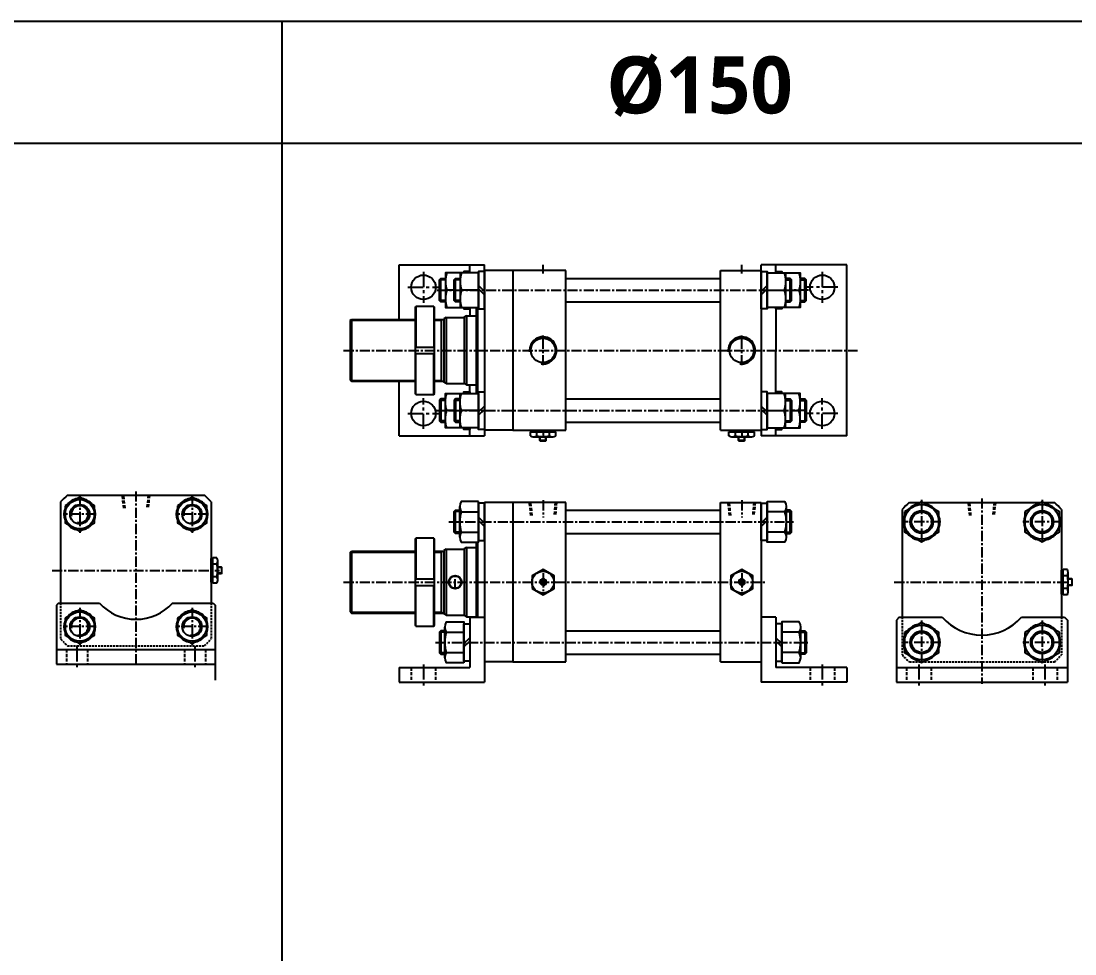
# Model space of a CAD drawing. Extents: x -819 to 7462, y 0 to 3630.
# Drawn here: x 806 to 2101, y 1146 to 2292 of the extents above; entities that cross this region are included whole.
import ezdxf

# ---------------------------------------------------------------- set-up
doc = ezdxf.new("R2010")
doc.units = 0
doc.header["$LTSCALE"] = 10
doc.header["$MEASUREMENT"] = 0
for name, pattern in [('CENTER', [2, 1.25, -0.25, 0.25, -0.25]), ('CENTERX2', [4, 2.5, -0.5, 0.5, -0.5]), ('HIDDEN', [0.375, 0.25, -0.125]), ('HIDDENX2', [0.75, 0.5, -0.25])]:
    doc.linetypes.add(name, pattern=pattern)
doc.layers.get('0').update_dxf_attribs({"linetype": 'CONTINUOUS'})
for name, color, linetype in [('CEN', 1, 'CENTERX2'), ('CENTER', 1, 'CENTER'), ('HID', 2, 'HIDDENX2'), ('ML', 7, 'CONTINUOUS'), ('THIN', 3, 'CONTINUOUS')]:
    doc.layers.add(name, color=color, linetype=linetype)
doc.styles.add('문자', font='romans.shx')

msp = doc.modelspace()

# ---------------------------------------------------------------- linework, layer by layer
for p, q in [((0, 2291.6), (7461.9, 2291.6)), ((1126.6, 0), (1126.6, 2291.6)), ((0, 2141.6), (7461.9, 2141.6))]:
    msp.add_line(p, q)
at = {"color": 7, "linetype": 'Continuous'}
for p, q in [((1431.7, 1782), (1431.7, 1787.1)), ((1431.7, 1787.1), (1438.1, 1787.1)), ((1432.7, 1787.1), (1432.7, 1789.1)), ((1432.7, 1789.1), (1461.9, 1789.1)), ((1438.1, 1787.1), (1462.9, 1787.1)), ((1439.5, 1782), (1439.5, 1787.1)), ((1455.1, 1782), (1455.1, 1787.1)), ((1461.9, 1787.1), (1461.9, 1789.1)), ((1462.9, 1782), (1462.9, 1787.1)), ((1675.7, 1782), (1675.7, 1787.1)), ((1675.7, 1787.1), (1682.1, 1787.1)), ((1676.7, 1787.1), (1676.7, 1789.1)), ((1676.7, 1789.1), (1705.9, 1789.1)), ((1682.1, 1787.1), (1706.9, 1787.1)), ((1683.5, 1782), (1683.5, 1787.1)), ((1699.1, 1782), (1699.1, 1787.1)), ((1705.9, 1787.1), (1705.9, 1789.1)), ((1706.9, 1782), (1706.9, 1787.1)), ((1434.9, 1781.1), (1459.7, 1781.1)), ((1443.3, 1781.3), (1443.3, 1781.3)), ((1443.3, 1776.6), (1443.3, 1781.1)), ((1443.3, 1776.6), (1443.8, 1776.1)), ((1451.3, 1776.6), (1443.3, 1776.6)), ((1443.8, 1776.1), (1450.8, 1776.1)), ((1451.3, 1776.6), (1450.8, 1776.1)), ((1451.3, 1776.6), (1451.3, 1781.1)), ((1678.9, 1781.1), (1703.7, 1781.1)), ((1687.3, 1781.3), (1687.3, 1781.3)), ((1687.3, 1776.6), (1687.3, 1781.1)), ((1687.3, 1776.6), (1687.8, 1776.1)), ((1695.3, 1776.6), (1687.3, 1776.6)), ((1687.8, 1776.1), (1694.8, 1776.1)), ((1695.3, 1776.6), (1694.8, 1776.1)), ((1695.3, 1776.6), (1695.3, 1781.1)), ((1039.6, 1602.2), (1039.6, 1631.4)), ((1041.6, 1631.4), (1039.6, 1631.4)), ((1046.6, 1632.4), (1041.6, 1632.4)), ((1041.6, 1607.6), (1041.6, 1632.4)), ((1046.6, 1624.6), (1041.6, 1624.6)), ((1047.6, 1604.4), (1047.6, 1629.2)), ((1052.1, 1620.8), (1047.6, 1620.8)), ((1052.1, 1620.8), (1052.6, 1620.3)), ((1052.1, 1620.8), (1052.1, 1612.8)), ((1052.6, 1613.3), (1052.6, 1620.3)), ((1046.6, 1609), (1041.6, 1609)), ((1041.6, 1601.2), (1041.6, 1607.6)), ((1047.3, 1612.8), (1047.3, 1612.8)), ((1052.1, 1612.8), (1047.6, 1612.8)), ((1052.1, 1612.8), (1052.6, 1613.3)), ((2084.4, 1587.8), (2084.4, 1617)), ((2086.4, 1617), (2084.4, 1617)), ((2091.5, 1618), (2086.4, 1618)), ((2086.4, 1593.2), (2086.4, 1618)), ((2091.5, 1610.2), (2086.4, 1610.2)), ((2092.4, 1590), (2092.4, 1614.8)), ((2096.9, 1606.4), (2092.4, 1606.4)), ((2096.9, 1606.4), (2097.4, 1605.9)), ((2096.9, 1606.4), (2096.9, 1598.4)), ((2097.4, 1598.9), (2097.4, 1605.9)), ((1041.6, 1602.2), (1039.6, 1602.2)), ((1046.6, 1601.2), (1041.6, 1601.2)), ((2091.5, 1594.6), (2086.4, 1594.6)), ((2086.4, 1586.8), (2086.4, 1593.2)), ((2092.2, 1598.4), (2092.2, 1598.4)), ((2096.9, 1598.4), (2092.4, 1598.4)), ((2096.9, 1598.4), (2097.4, 1598.9)), ((2086.4, 1587.8), (2084.4, 1587.8)), ((2091.5, 1586.8), (2086.4, 1586.8))]:
    msp.add_line(p, q, dxfattribs=at)
for points in [[(1433.8, 1594.6), (1447.3, 1586.8), (1460.8, 1594.6), (1460.8, 1610.2), (1447.3, 1618), (1433.8, 1610.2)], [(1677.8, 1594.6), (1691.3, 1586.8), (1704.8, 1594.6), (1704.8, 1610.2), (1691.3, 1618), (1677.8, 1610.2)], [(1445.9, 1604.9), (1444.4, 1602.4), (1445.9, 1599.9), (1448.8, 1599.9), (1450.2, 1602.4), (1448.8, 1604.9)], [(1689.9, 1604.9), (1688.4, 1602.4), (1689.9, 1599.9), (1692.8, 1599.9), (1694.2, 1602.4), (1692.8, 1604.9)]]:
    msp.add_lwpolyline(points, close=True, dxfattribs=at)
for centre, radius in [((1447.3, 1602.4), 13.5), ((1447.3, 1602.4), 3.5), ((1691.3, 1602.4), 13.5), ((1691.3, 1602.4), 3.5)]:
    msp.add_circle(centre, radius, dxfattribs=at)
for centre, radius, start, end in [((1434.9, 1786.7), 5.62, 235.6158, 270), ((1435.6, 1789.3), 8.22, 241.7006, 298.2994), ((1447.3, 1812.4), 31.3, 255.6172, 270.0141), ((1447.3, 1812.4), 31.3, 269.9859, 284.3828), ((1459, 1789.3), 8.22, 241.7006, 298.2994), ((1678.9, 1786.7), 5.62, 235.6158, 270), ((1679.6, 1789.3), 8.22, 241.7006, 298.2994), ((1691.3, 1812.4), 31.3, 255.6172, 270.0141), ((1691.3, 1812.4), 31.3, 269.9859, 284.3828), ((1703, 1789.3), 8.22, 241.7006, 298.2994), ((1039.4, 1628.5), 8.22, 331.7006, 28.2994), ((1016.2, 1616.8), 31.3, 359.9859, 14.3828), ((1016.2, 1616.8), 31.3, 345.6172, 0.0141), ((1039.4, 1605.1), 8.22, 331.7006, 28.2994), ((2084.2, 1614.1), 8.22, 331.7006, 28.2994), ((2061.1, 1602.4), 31.3, 359.9859, 14.3828), ((1042, 1604.4), 5.62, 325.6158, 0), ((2061.1, 1602.4), 31.3, 345.6172, 0.0141), ((2084.2, 1590.7), 8.22, 331.7006, 28.2994), ((2086.8, 1590), 5.62, 325.6158, 0)]:
    msp.add_arc(centre, radius, start, end, dxfattribs=at)
at = {"layer": 'CEN', "color": 1, "linetype": 'CENTER', "ltscale": 1.5}
for p, q in [((1300.3, 1983.6), (1300.3, 1945.6)), ((1790.3, 1983.6), (1790.3, 1945.6)), ((1281.3, 1964.6), (1319.3, 1964.6)), ((1809.3, 1964.6), (1771.3, 1964.6)), ((1300.3, 1790.6), (1300.3, 1828.6)), ((1790.3, 1790.6), (1790.3, 1828.6)), ((1281.3, 1809.6), (1319.3, 1809.6)), ((1809.3, 1809.6), (1771.3, 1809.6)), ((874.6, 1523.8), (874.6, 1497.8)), ((1019.6, 1523.8), (1019.6, 1497.8)), ((1300.3, 1501.4), (1300.3, 1475.4)), ((1790.3, 1501.4), (1790.3, 1475.4)), ((1908.9, 1501.4), (1908.9, 1475.4)), ((2063.9, 1501.4), (2063.9, 1475.4))]:
    msp.add_line(p, q, dxfattribs=at)
at = {"layer": 'CENTER'}
for p, q in [((878.1, 1708.8), (878.1, 1662.9)), ((1016.1, 1708.8), (1016.1, 1662.9)), ((1912.4, 1703.5), (1912.4, 1649.3)), ((2060.4, 1703.5), (2060.4, 1649.3)), ((898, 1685.8), (858.2, 1685.8)), ((1036, 1685.8), (996.2, 1685.8)), ((1935.9, 1676.4), (1888.9, 1676.4)), ((2083.9, 1676.4), (2036.9, 1676.4)), ((878.1, 1570.8), (878.1, 1524.9)), ((1016.1, 1570.8), (1016.1, 1524.9)), ((1912.4, 1555.5), (1912.4, 1501.3)), ((2060.4, 1555.5), (2060.4, 1501.3)), ((898, 1547.8), (858.2, 1547.8)), ((1036, 1547.8), (996.2, 1547.8)), ((1935.9, 1528.4), (1888.9, 1528.4)), ((2083.9, 1528.4), (2036.9, 1528.4))]:
    msp.add_line(p, q, dxfattribs=at)
at = {"layer": 'HID', "color": 6, "linetype": 'HIDDEN', "ltscale": 1.5}
for p, q in [((861.6, 1519.8), (861.6, 1501.8)), ((887.6, 1519.8), (887.6, 1501.8)), ((1006.6, 1519.8), (1006.6, 1501.8)), ((1032.6, 1519.8), (1032.6, 1501.8)), ((1285.3, 1497.4), (1285.3, 1479.4)), ((1315.3, 1497.4), (1315.3, 1479.4)), ((1775.3, 1497.4), (1775.3, 1479.4)), ((1805.3, 1497.4), (1805.3, 1479.4)), ((1893.9, 1497.4), (1893.9, 1479.4)), ((1923.9, 1497.4), (1923.9, 1479.4)), ((2048.9, 1497.4), (2048.9, 1479.4)), ((2078.9, 1497.4), (2078.9, 1479.4))]:
    msp.add_line(p, q, dxfattribs=at)
at = {"layer": 'ML'}
for p, q in [((1270.3, 1925.1), (1270.3, 1992.1)), ((1270.3, 1992.1), (1375.3, 1992.1)), ((1357.3, 1982.3), (1357.3, 1992.1)), ((1375.3, 1985.1), (1375.3, 1992.1)), ((1375.3, 1985.1), (1375.3, 1789.1)), ((1410.3, 1985.1), (1375.3, 1985.1)), ((1410.3, 1985.1), (1410.3, 1789.1)), ((1475.3, 1985.1), (1410.3, 1985.1)), ((1475.3, 1789.1), (1475.3, 1985.1)), ((1665.3, 1985.1), (1715.3, 1985.1)), ((1665.3, 1789.1), (1665.3, 1985.1)), ((1820.3, 1992.1), (1715.3, 1992.1)), ((1715.3, 1985.1), (1715.3, 1992.1)), ((1715.3, 1985.1), (1715.3, 1789.1)), ((1733.3, 1982.3), (1733.3, 1992.1)), ((1820.3, 1887.1), (1820.3, 1992.1)), ((1321.7, 1946.8), (1321.7, 1975.4)), ((1339.7, 1946.8), (1339.7, 1975.4)), ((1751, 1946.8), (1751, 1975.4)), ((1769, 1946.8), (1769, 1975.4)), ((1338, 1961.1), (1329.2, 1961.1)), ((1368.1, 1961.1), (1347.2, 1961.1)), ((1368.1, 1966.7), (1375.3, 1959.5)), ((1368.1, 1962.6), (1375.3, 1955.4)), ((1722.5, 1966.7), (1715.3, 1959.5)), ((1722.5, 1962.6), (1715.3, 1955.4)), ((1722.5, 1961.1), (1743.4, 1961.1)), ((1752.7, 1961.1), (1761.4, 1961.1)), ((1290.1, 1940.1), (1291.1, 1941.1)), ((1290.1, 1940.1), (1290.1, 1834.1)), ((1291.1, 1941.1), (1291.1, 1891.1)), ((1313.1, 1941.1), (1291.1, 1941.1)), ((1313.1, 1941.1), (1313.1, 1891.1)), ((1313.1, 1941.1), (1314.1, 1940.1)), ((1314.1, 1834.1), (1314.1, 1940.1)), ((1353.3, 1929.6), (1350.3, 1927.8)), ((1353.3, 1929.6), (1353.3, 1844.6)), ((1357.3, 1939.8), (1357.3, 1929.6)), ((1365.3, 1939.8), (1365.3, 1834.3)), ((1366.8, 1939.8), (1366.8, 1834.3)), ((1733.3, 1939.8), (1733.3, 1887.1)), ((1210.3, 1923.6), (1211.8, 1925.1)), ((1210.3, 1923.6), (1210.3, 1850.6)), ((1211.8, 1925.1), (1211.8, 1849.1)), ((1322.3, 1925.1), (1322.3, 1849.1)), ((1328.3, 1927.6), (1325.3, 1925.8)), ((1325.3, 1925.8), (1325.3, 1848.3)), ((1328.3, 1927.6), (1328.3, 1846.6)), ((1350.3, 1927.8), (1350.3, 1846.3)), ((1290.1, 1891.1), (1314.1, 1891.1)), ((1290.1, 1883.1), (1314.1, 1883.1)), ((1291.1, 1833.1), (1291.1, 1883.1)), ((1313.1, 1833.1), (1313.1, 1883.1)), ((1733.3, 1834.3), (1733.3, 1887.1)), ((1820.3, 1782.1), (1820.3, 1887.1)), ((1210.3, 1850.6), (1211.8, 1849.1)), ((1270.3, 1782.1), (1270.3, 1849.1)), ((1328.3, 1846.6), (1325.3, 1848.3)), ((1353.3, 1844.6), (1350.3, 1846.3)), ((1357.3, 1834.3), (1357.3, 1844.6)), ((1291.1, 1833.1), (1290.1, 1834.1)), ((1291.1, 1833.1), (1313.1, 1833.1)), ((1313.1, 1833.1), (1314.1, 1834.1)), ((1321.7, 1827.4), (1321.7, 1798.8)), ((1339.7, 1827.4), (1339.7, 1798.8)), ((1751, 1827.4), (1751, 1798.8)), ((1769, 1827.4), (1769, 1798.8)), ((1338, 1813.1), (1329.2, 1813.1)), ((1368.1, 1813.1), (1347.2, 1813.1)), ((1368.1, 1811.5), (1375.3, 1818.7)), ((1368.1, 1807.4), (1375.3, 1814.6)), ((1722.5, 1811.5), (1715.3, 1818.7)), ((1722.5, 1807.4), (1715.3, 1814.6)), ((1722.5, 1813.1), (1743.4, 1813.1)), ((1752.7, 1813.1), (1761.4, 1813.1)), ((1357.3, 1782.1), (1357.3, 1791.8)), ((1410.3, 1789.1), (1375.3, 1789.1)), ((1375.3, 1789.1), (1375.3, 1782.1)), ((1410.3, 1789.1), (1475.3, 1789.1)), ((1665.3, 1789.1), (1715.3, 1789.1)), ((1715.3, 1789.1), (1715.3, 1782.1)), ((1733.3, 1782.1), (1733.3, 1791.8)), ((1270.3, 1782.1), (1375.3, 1782.1)), ((1820.3, 1782.1), (1715.3, 1782.1)), ((863, 1709.3), (1031.2, 1709.3)), ((854.6, 1700.9), (854.6, 1576.8)), ((1039.6, 1700.9), (1039.6, 1576.8)), ((1410.3, 1700.4), (1375.3, 1700.4)), ((1375.3, 1700.4), (1375.3, 1504.4)), ((1410.3, 1700.4), (1410.3, 1504.4)), ((1475.3, 1700.4), (1410.3, 1700.4)), ((1475.3, 1504.4), (1475.3, 1700.4)), ((1665.3, 1504.4), (1665.3, 1700.4)), ((1665.3, 1700.4), (1715.3, 1700.4)), ((1715.3, 1700.4), (1715.3, 1504.4)), ((1897.3, 1700.4), (2075.6, 1700.4)), ((1339.7, 1662.1), (1339.7, 1690.7)), ((1344.8, 1695.2), (1344.8, 1657.6)), ((1346.8, 1688.9), (1368.1, 1688.9)), ((1743.9, 1688.9), (1722.5, 1688.9)), ((1745.8, 1695.2), (1745.8, 1657.6)), ((1751, 1662.1), (1751, 1690.7)), ((1888.4, 1691.6), (1888.4, 1559.4)), ((2084.4, 1691.6), (2084.4, 1559.4)), ((1368.1, 1682.1), (1375.3, 1674.9)), ((1368.1, 1678), (1375.3, 1670.8)), ((1722.5, 1682.1), (1715.3, 1674.9)), ((1722.5, 1678), (1715.3, 1670.8)), ((1346.8, 1663.9), (1368.1, 1663.9)), ((1743.9, 1663.9), (1722.5, 1663.9)), ((1290.1, 1655.4), (1291.1, 1656.4)), ((1290.1, 1655.4), (1290.1, 1549.4)), ((1291.1, 1656.4), (1291.1, 1606.4)), ((1313.1, 1656.4), (1291.1, 1656.4)), ((1313.1, 1656.4), (1313.1, 1606.4)), ((1313.1, 1656.4), (1314.1, 1655.4)), ((1314.1, 1549.4), (1314.1, 1655.4)), ((1353.3, 1644.9), (1350.3, 1643.2)), ((1353.3, 1644.9), (1353.3, 1559.9)), ((1365.3, 1651.4), (1365.3, 1559.4)), ((1366.8, 1651.4), (1366.8, 1559.4)), ((1210.3, 1638.9), (1211.8, 1640.4)), ((1210.3, 1638.9), (1210.3, 1565.9)), ((1211.8, 1640.4), (1211.8, 1564.4)), ((1322.3, 1640.4), (1322.3, 1564.4)), ((1328.3, 1642.9), (1325.3, 1641.2)), ((1325.3, 1641.2), (1325.3, 1563.6)), ((1328.3, 1642.9), (1328.3, 1561.9)), ((1350.3, 1643.2), (1350.3, 1561.6)), ((1290.1, 1606.4), (1314.1, 1606.4)), ((1290.1, 1598.4), (1314.1, 1598.4)), ((1291.1, 1548.4), (1291.1, 1598.4)), ((1313.1, 1548.4), (1313.1, 1598.4)), ((852.1, 1576.8), (849.6, 1574.3)), ((849.6, 1574.3), (849.6, 1501.8)), ((852.1, 1576.8), (902.4, 1576.8)), ((991.8, 1576.8), (1042.1, 1576.8)), ((1042.1, 1576.8), (1044.6, 1574.3)), ((1044.6, 1574.3), (1044.6, 1482.1)), ((1044.6, 1574.3), (1044.6, 1501.8)), ((1210.3, 1565.9), (1211.8, 1564.4)), ((1328.3, 1561.9), (1325.3, 1563.6)), ((1353.3, 1559.9), (1350.3, 1561.6)), ((1357.3, 1559.4), (1357.3, 1497.4)), ((1357.3, 1559.4), (1375.3, 1559.4)), ((1733.3, 1559.4), (1715.3, 1559.4)), ((1733.3, 1559.4), (1733.3, 1497.4)), ((1884.9, 1559.4), (1881.4, 1555.9)), ((1881.4, 1555.9), (1881.4, 1479.4)), ((1884.9, 1559.4), (1937.7, 1559.4)), ((2035.2, 1559.4), (2087.9, 1559.4)), ((2087.9, 1559.4), (2091.4, 1555.9)), ((2091.4, 1555.9), (2091.4, 1479.4)), ((1291.1, 1548.4), (1290.1, 1549.4)), ((1291.1, 1548.4), (1313.1, 1548.4)), ((1313.1, 1548.4), (1314.1, 1549.4)), ((1321.7, 1542.7), (1321.7, 1514.1)), ((1326.8, 1509.6), (1326.8, 1547.2)), ((1328.8, 1540.9), (1350.1, 1540.9)), ((1761.9, 1540.9), (1740.5, 1540.9)), ((1763.8, 1509.6), (1763.8, 1547.2)), ((1769, 1542.7), (1769, 1514.1)), ((1350.1, 1526.9), (1357.3, 1534.1)), ((1350.1, 1522.8), (1357.3, 1530)), ((1740.5, 1526.9), (1733.3, 1534.1)), ((1740.5, 1522.8), (1733.3, 1530)), ((849.6, 1519.8), (1044.6, 1519.8)), ((1328.8, 1515.9), (1350.1, 1515.9)), ((1761.9, 1515.9), (1740.5, 1515.9)), ((1410.3, 1504.4), (1375.3, 1504.4)), ((1375.3, 1504.4), (1375.3, 1479.4)), ((1410.3, 1504.4), (1475.3, 1504.4)), ((1665.3, 1504.4), (1715.3, 1504.4)), ((1715.3, 1504.4), (1715.3, 1479.4)), ((849.6, 1501.8), (1044.6, 1501.8)), ((1270.3, 1497.4), (1357.3, 1497.4)), ((1270.3, 1497.4), (1270.3, 1479.4)), ((1820.3, 1497.4), (1733.3, 1497.4)), ((1820.3, 1497.4), (1820.3, 1479.4)), ((1881.4, 1497.4), (2091.4, 1497.4)), ((1270.3, 1479.4), (1375.3, 1479.4)), ((1820.3, 1479.4), (1715.3, 1479.4)), ((1881.4, 1479.4), (2091.4, 1479.4))]:
    msp.add_line(p, q, dxfattribs=at)
at = {"layer": 'ML', "color": 1, "linetype": 'CENTER'}
for p, q in [((1447.3, 1981.7), (1447.3, 1992.2)), ((1691.3, 1981.7), (1691.3, 1992.2)), ((1317.2, 1961.1), (1755, 1961.1)), ((1317.2, 1961.1), (1338, 1961.1)), ((1773.4, 1961.1), (1752.7, 1961.1)), ((1447.3, 1868.8), (1447.3, 1905.3)), ((1691.3, 1868.8), (1691.3, 1905.3)), ((1202.1, 1887.1), (1833.6, 1887.1)), ((1316.3, 1813.1), (1757.2, 1813.1)), ((1331.6, 1813.1), (1338, 1813.1)), ((1771.4, 1813.1), (1752.7, 1813.1)), ((1447.3, 1789.9), (1447.3, 1780.4)), ((1691.3, 1789.9), (1691.3, 1780.4)), ((947.1, 1713.9), (947.1, 1499.8)), ((1447.3, 1703.1), (1447.3, 1681.9)), ((1691.3, 1703.1), (1691.3, 1681.9)), ((1986.4, 1705.3), (1986.4, 1477.6)), ((1331.6, 1676.4), (1755, 1676.4)), ((844, 1616.8), (1049.8, 1616.8)), ((1339.3, 1593.6), (1339.3, 1611.2)), ((1447.3, 1613.4), (1447.3, 1591.4)), ((1691.3, 1613.4), (1691.3, 1591.4)), ((1202.1, 1602.4), (1720.3, 1602.4)), ((1878.8, 1602.4), (2091.1, 1602.4)), ((1315.2, 1528.4), (1774, 1528.4))]:
    msp.add_line(p, q, dxfattribs=at)
at = {"layer": 'ML', "color": 7, "linetype": 'Continuous'}
for p, q in [((1475.3, 1975.4), (1665.3, 1975.4)), ((1475.3, 1946.8), (1665.3, 1946.8)), ((1353.3, 1929.6), (1365.3, 1929.6)), ((1211.8, 1925.1), (1290.1, 1925.1)), ((1314.1, 1925.1), (1325.3, 1925.1)), ((1328.3, 1927.6), (1350.3, 1927.6)), ((1211.8, 1849.1), (1290.1, 1849.1)), ((1314.1, 1849.1), (1325.3, 1849.1)), ((1328.3, 1846.6), (1350.3, 1846.6)), ((1353.3, 1844.6), (1365.3, 1844.6)), ((1475.3, 1827.4), (1665.3, 1827.4)), ((1475.3, 1798.8), (1665.3, 1798.8)), ((1475.3, 1690.7), (1665.3, 1690.7)), ((1475.3, 1662.1), (1665.3, 1662.1)), ((1353.3, 1644.9), (1365.3, 1644.9)), ((1211.8, 1640.4), (1290.1, 1640.4)), ((1314.1, 1640.4), (1325.3, 1640.4)), ((1328.3, 1642.9), (1350.3, 1642.9)), ((1211.8, 1564.4), (1290.1, 1564.4)), ((1314.1, 1564.4), (1325.3, 1564.4)), ((1328.3, 1561.9), (1350.3, 1561.9)), ((1353.3, 1559.9), (1365.3, 1559.9)), ((1475.3, 1542.7), (1665.3, 1542.7)), ((1475.3, 1514.1), (1665.3, 1514.1))]:
    msp.add_line(p, q, dxfattribs=at)
at = {"layer": 'ML', "color": 2, "linetype": 'Continuous'}
for p, q in [((1210.8, 1924.1), (1290.1, 1924.1)), ((1314.1, 1924.1), (1322.3, 1924.1)), ((1210.8, 1850.1), (1290.1, 1850.1)), ((1314.1, 1850.1), (1322.3, 1850.1)), ((1210.8, 1639.4), (1290.1, 1639.4)), ((1314.1, 1639.4), (1322.3, 1639.4)), ((1210.8, 1565.4), (1290.1, 1565.4)), ((1314.1, 1565.4), (1322.3, 1565.4))]:
    msp.add_line(p, q, dxfattribs=at)
at = {"layer": 'ML', "color": 2}
for p, q in [((1322.3, 1924.1), (1324, 1925.1)), ((1322.3, 1850.1), (1324, 1849.1)), ((1443.8, 1781.3), (1443.8, 1781.3)), ((1443.8, 1776.1), (1443.8, 1781.1)), ((1450.8, 1776.1), (1450.8, 1781.1)), ((1687.8, 1781.3), (1687.8, 1781.3)), ((1687.8, 1776.1), (1687.8, 1781.1)), ((1694.8, 1776.1), (1694.8, 1781.1)), ((1322.3, 1639.4), (1324, 1640.4)), ((1052.6, 1620.3), (1047.6, 1620.3)), ((1047.4, 1613.3), (1047.4, 1613.3)), ((1052.6, 1613.3), (1047.6, 1613.3)), ((2097.4, 1605.9), (2092.4, 1605.9)), ((2092.2, 1598.9), (2092.2, 1598.9)), ((2097.4, 1598.9), (2092.4, 1598.9)), ((1322.3, 1565.4), (1324, 1564.4))]:
    msp.add_line(p, q, dxfattribs=at)
at = {"layer": 'ML', "color": 6, "linetype": 'HIDDEN', "ltscale": 1.5}
for p, q in [((932.1, 1693.3), (930.5, 1709.3)), ((933.7, 1693.3), (932.1, 1709.3)), ((962.1, 1709.3), (960.5, 1693.3)), ((963.7, 1709.3), (962.1, 1693.3)), ((1432.3, 1684.4), (1430.7, 1700.4)), ((1433.9, 1684.4), (1432.3, 1700.4)), ((1462.3, 1700.4), (1460.7, 1684.4)), ((1463.9, 1700.4), (1462.3, 1684.4)), ((1676.3, 1684.4), (1674.7, 1700.4)), ((1677.9, 1684.4), (1676.3, 1700.4)), ((1706.3, 1700.4), (1704.7, 1684.4)), ((1707.9, 1700.4), (1706.3, 1684.4)), ((1971.4, 1684.4), (1969.8, 1700.4)), ((1973, 1684.4), (1971.4, 1700.4)), ((2001.4, 1700.4), (1999.8, 1684.4)), ((2003, 1700.4), (2001.4, 1684.4))]:
    msp.add_line(p, q, dxfattribs=at)
at = {"layer": 'ML', "color": 6, "linetype": 'HIDDEN'}
for p, q in [((854.6, 1576.8), (854.6, 1532.7)), ((1039.6, 1576.8), (1039.6, 1532.7)), ((1888.4, 1559.4), (1888.4, 1513.2)), ((2084.4, 1559.4), (2084.4, 1513.2)), ((863, 1524.3), (1031.2, 1524.3)), ((1897.3, 1504.4), (2075.6, 1504.4))]:
    msp.add_line(p, q, dxfattribs=at)
at = {"layer": 'ML'}
for points in [[(1350.1, 1982.3), (1327.3, 1982.3), (1327.3, 1939.8), (1350.1, 1939.8)], [(1357.3, 1982.3), (1357.3, 1984), (1350.1, 1984), (1350.1, 1982.3)], [(1375.3, 1938.1), (1375.3, 1984), (1368.1, 1984), (1368.1, 1938.1), (1375.3, 1938.1)], [(1715.3, 1938.1), (1715.3, 1984), (1722.5, 1984), (1722.5, 1938.1), (1715.3, 1938.1)], [(1733.3, 1982.3), (1733.3, 1984), (1740.5, 1984), (1740.5, 1982.3)], [(1740.5, 1982.3), (1763.3, 1982.3), (1763.3, 1939.8), (1740.5, 1939.8)], [(1327.3, 1946.8), (1321.7, 1946.8), (1320, 1948.5), (1320, 1973.6), (1321.7, 1975.4), (1327.3, 1975.4)], [(1345.3, 1946.8), (1339.7, 1946.8), (1338, 1948.5), (1338, 1973.6), (1339.7, 1975.4), (1345.3, 1975.4)], [(1745.3, 1946.8), (1751, 1946.8), (1752.7, 1948.5), (1752.7, 1973.6), (1751, 1975.4), (1745.3, 1975.4)], [(1763.3, 1946.8), (1769, 1946.8), (1770.7, 1948.5), (1770.7, 1973.6), (1769, 1975.4), (1763.3, 1975.4)], [(1350.1, 1939.8), (1350.1, 1938.1), (1357.3, 1938.1)], [(1357.3, 1938.1), (1357.3, 1939.8)], [(1740.5, 1939.8), (1740.5, 1938.1), (1733.3, 1938.1)], [(1733.3, 1938.1), (1733.3, 1939.8)], [(1327.3, 1827.4), (1321.7, 1827.4), (1320, 1825.6), (1320, 1800.5), (1321.7, 1798.8), (1327.3, 1798.8)], [(1350.1, 1791.8), (1327.3, 1791.8), (1327.3, 1834.3), (1350.1, 1834.3)], [(1345.3, 1827.4), (1339.7, 1827.4), (1338, 1825.6), (1338, 1800.5), (1339.7, 1798.8), (1345.3, 1798.8)], [(1350.1, 1834.3), (1350.1, 1836), (1357.3, 1836)], [(1357.3, 1836), (1357.3, 1834.3)], [(1375.3, 1836), (1375.3, 1790.1), (1368.1, 1790.1), (1368.1, 1836), (1375.3, 1836)], [(1715.3, 1836), (1715.3, 1790.1), (1722.5, 1790.1), (1722.5, 1836), (1715.3, 1836)], [(1740.5, 1834.3), (1740.5, 1836), (1733.3, 1836)], [(1733.3, 1836), (1733.3, 1834.3)], [(1740.5, 1791.8), (1763.3, 1791.8), (1763.3, 1834.3), (1740.5, 1834.3)], [(1745.3, 1827.4), (1751, 1827.4), (1752.7, 1825.6), (1752.7, 1800.5), (1751, 1798.8), (1745.3, 1798.8)], [(1763.3, 1827.4), (1769, 1827.4), (1770.7, 1825.6), (1770.7, 1800.5), (1769, 1798.8), (1763.3, 1798.8)], [(1357.3, 1791.8), (1357.3, 1790.1), (1350.1, 1790.1), (1350.1, 1791.8)], [(1733.3, 1791.8), (1733.3, 1790.1), (1740.5, 1790.1), (1740.5, 1791.8)], [(860.1, 1696.2), (860.1, 1675.4), (878.1, 1665), (896.1, 1675.4), (896.1, 1696.2), (878.1, 1706.6), (860.1, 1696.2)], [(998.1, 1696.2), (998.1, 1675.4), (1016.1, 1665), (1034.1, 1675.4), (1034.1, 1696.2), (1016.1, 1706.6), (998.1, 1696.2)], [(1375.3, 1653.5), (1375.3, 1699.3), (1368.1, 1699.3), (1368.1, 1653.5), (1375.3, 1653.5)], [(1715.3, 1653.5), (1715.3, 1699.3), (1722.5, 1699.3), (1722.5, 1653.5), (1715.3, 1653.5)], [(1891.2, 1688.7), (1891.2, 1664.1), (1912.4, 1651.9), (1933.7, 1664.1), (1933.7, 1688.7), (1912.4, 1701), (1891.2, 1688.7)], [(2039.2, 1688.7), (2039.2, 1664.1), (2060.4, 1651.9), (2081.7, 1664.1), (2081.7, 1688.7), (2060.4, 1701), (2039.2, 1688.7)], [(1344.8, 1662.1), (1339.7, 1662.1), (1338, 1663.8), (1338, 1689), (1339.7, 1690.7), (1344.8, 1690.7)], [(1745.8, 1662.1), (1751, 1662.1), (1752.7, 1663.8), (1752.7, 1689), (1751, 1690.7), (1745.8, 1690.7)], [(860.1, 1558.2), (860.1, 1537.4), (878.1, 1527), (896.1, 1537.4), (896.1, 1558.2), (878.1, 1568.6), (860.1, 1558.2)], [(998.1, 1558.2), (998.1, 1537.4), (1016.1, 1527), (1034.1, 1537.4), (1034.1, 1558.2), (1016.1, 1568.6), (998.1, 1558.2)], [(1326.8, 1542.7), (1321.7, 1542.7), (1320, 1541), (1320, 1515.8), (1321.7, 1514.1), (1326.8, 1514.1)], [(1357.3, 1551.3), (1357.3, 1505.5), (1350.1, 1505.5), (1350.1, 1551.3), (1357.3, 1551.3)], [(1733.3, 1551.3), (1733.3, 1505.5), (1740.5, 1505.5), (1740.5, 1551.3), (1733.3, 1551.3)], [(1763.8, 1542.7), (1769, 1542.7), (1770.7, 1541), (1770.7, 1515.8), (1769, 1514.1), (1763.8, 1514.1)], [(1891.2, 1540.7), (1891.2, 1516.1), (1912.4, 1503.9), (1933.7, 1516.1), (1933.7, 1540.7), (1912.4, 1553), (1891.2, 1540.7)], [(2039.2, 1540.7), (2039.2, 1516.1), (2060.4, 1503.9), (2081.7, 1516.1), (2081.7, 1540.7), (2060.4, 1553), (2039.2, 1540.7)]]:
    msp.add_lwpolyline(points, dxfattribs=at)
for points in [[(1329.2, 1982.3, 0.178633), (1329.2, 1961.1, 0.178633), (1329.2, 1939.8)], [(1347.2, 1982.3, 0.178633), (1347.2, 1961.1, 0.178633), (1347.2, 1939.8)], [(1743.4, 1982.3, -0.178633), (1743.4, 1961.1, -0.178633), (1743.4, 1939.8)], [(1761.4, 1982.3, -0.178633), (1761.4, 1961.1, -0.178633), (1761.4, 1939.8)], [(1329.2, 1791.8, -0.178633), (1329.2, 1813.1, -0.178633), (1329.2, 1834.3)], [(1347.2, 1791.8, -0.178633), (1347.2, 1813.1, -0.178633), (1347.2, 1834.3)], [(1743.4, 1791.8, 0.178633), (1743.4, 1813.1, 0.178633), (1743.4, 1834.3)], [(1761.4, 1791.8, 0.178633), (1761.4, 1813.1, 0.178633), (1761.4, 1834.3)], [(1368.1, 1701.5), (1346.8, 1701.5, 0.309401), (1346.8, 1688.9, 0.154701), (1346.8, 1663.9, 0.309401), (1346.8, 1651.4), (1368.1, 1651.4), (1368.1, 1701.5)], [(1722.5, 1701.5), (1743.9, 1701.5, -0.309401), (1743.9, 1688.9, -0.154701), (1743.9, 1663.9, -0.309401), (1743.9, 1651.4), (1722.5, 1651.4), (1722.5, 1701.5)], [(1350.1, 1503.4), (1328.8, 1503.4, -0.309401), (1328.8, 1515.9, -0.154701), (1328.8, 1540.9, -0.309401), (1328.8, 1553.5), (1350.1, 1553.5), (1350.1, 1503.4)], [(1740.5, 1503.4), (1761.9, 1503.4, 0.309401), (1761.9, 1515.9, 0.154701), (1761.9, 1540.9, 0.309401), (1761.9, 1553.5), (1740.5, 1553.5), (1740.5, 1503.4)]]:
    msp.add_lwpolyline(points, format="xyb", dxfattribs=at)
for points in [[(1368.1, 1982.3), (1345.3, 1982.3), (1345.3, 1939.8), (1368.1, 1939.8)], [(1722.5, 1982.3), (1745.3, 1982.3), (1745.3, 1939.8), (1722.5, 1939.8)], [(1368.1, 1791.8), (1345.3, 1791.8), (1345.3, 1834.3), (1368.1, 1834.3)], [(1722.5, 1791.8), (1745.3, 1791.8), (1745.3, 1834.3), (1722.5, 1834.3)]]:
    msp.add_lwpolyline(points, close=True, dxfattribs=at)
for centre, radius in [((1300.3, 1964.6), 15), ((1790.3, 1964.6), 15), ((1447.3, 1887.1), 15), ((1691.3, 1887.1), 15), ((1300.3, 1809.6), 15), ((1790.3, 1809.6), 15), ((878.1, 1685.8), 18), ((878.1, 1685.8), 12), ((1016.1, 1685.8), 18), ((1016.1, 1685.8), 12), ((1912.4, 1676.4), 21.3), ((2060.4, 1676.4), 21.3), ((1912.4, 1676.4), 14), ((2060.4, 1676.4), 14), ((1339.3, 1602.4), 8), ((1339.3, 1602.4), 7.5), ((878.1, 1547.8), 18), ((878.1, 1547.8), 12), ((1016.1, 1547.8), 18), ((1016.1, 1547.8), 12), ((1912.4, 1528.4), 21.3), ((1912.4, 1528.4), 14), ((2060.4, 1528.4), 21.3), ((2060.4, 1528.4), 14)]:
    msp.add_circle(centre, radius, dxfattribs=at)
at = {"layer": 'ML', "color": 2}
for centre in [(1912.4, 1676.4), (2060.4, 1676.4), (1912.4, 1528.4), (2060.4, 1528.4)]:
    msp.add_circle(centre, 12.3, dxfattribs=at)
for centre, radius, start, end in [((1447.3, 1887.1), 16.6, 261.7197, 186.8277), ((1691.3, 1887.1), 16.6, 261.7197, 186.8277), ((878.1, 1685.8), 10.4, 251.9737, 192.9554), ((1016.1, 1685.8), 10.4, 257.8599, 190.8987), ((1447.3, 1602.4), 4, 270, 180), ((1691.3, 1602.4), 4, 270, 180), ((878.1, 1547.8), 10.4, 255.4467, 191.0432), ((1016.1, 1547.8), 10.4, 255.7855, 190.7916)]:
    msp.add_arc(centre, radius, start, end, dxfattribs=at)
at = {"layer": 'ML'}
for centre, radius, start, end in [((947.1, 1616.8), 125, 132.2686, 137.7314), ((947.1, 1616.8), 125, 42.2686, 47.7314), ((878.1, 1685.8), 19.4, 98.4711, 141.5289), ((878.1, 1685.8), 19.4, 38.4711, 81.5289), ((1016.1, 1685.8), 19.4, 98.4711, 141.5289), ((1016.1, 1685.8), 19.4, 38.4711, 81.5289), ((1986.4, 1602.4), 132.5, 132.3007, 137.6993), ((1912.4, 1676.4), 22.5, 101.2415, 138.7585), ((1912.4, 1676.4), 22.5, 41.2415, 78.7585), ((2060.4, 1676.4), 22.5, 101.2415, 138.7585), ((2060.4, 1676.4), 22.5, 41.2415, 78.7585), ((1986.4, 1602.4), 132.5, 42.3007, 47.6993), ((878.1, 1685.8), 19.4, 158.4711, 201.5289), ((878.1, 1685.8), 19.4, 338.4711, 21.5289), ((1016.1, 1685.8), 19.4, 158.4711, 201.5289), ((1016.1, 1685.8), 19.4, 338.4711, 21.5289), ((1912.4, 1676.4), 22.5, 161.2415, 198.7585), ((1912.4, 1676.4), 22.5, 341.2415, 18.7585), ((2060.4, 1676.4), 22.5, 161.2415, 198.7585), ((2060.4, 1676.4), 22.5, 341.2415, 18.7585), ((878.1, 1685.8), 19.4, 218.4711, 261.5289), ((878.1, 1685.8), 19.4, 278.4711, 321.5289), ((1016.1, 1685.8), 19.4, 218.4711, 261.5289), ((1016.1, 1685.8), 19.4, 278.4711, 321.5289), ((1912.4, 1676.4), 22.5, 221.2415, 258.7585), ((1912.4, 1676.4), 22.5, 281.2415, 318.7585), ((2060.4, 1676.4), 22.5, 221.2415, 258.7585), ((2060.4, 1676.4), 22.5, 281.2415, 318.7585), ((878.1, 1547.8), 19.4, 98.4711, 141.5289), ((878.1, 1547.8), 19.4, 38.4711, 81.5289), ((947.1, 1616.8), 60, 221.8103, 318.1897), ((1016.1, 1547.8), 19.4, 98.4711, 141.5289), ((1016.1, 1547.8), 19.4, 38.4711, 81.5289), ((878.1, 1547.8), 19.4, 158.4711, 201.5289), ((878.1, 1547.8), 19.4, 338.4711, 21.5289), ((1016.1, 1547.8), 19.4, 158.4711, 201.5289), ((1016.1, 1547.8), 19.4, 338.4711, 21.5289), ((1986.4, 1602.4), 65, 221.4173, 318.5827), ((1912.4, 1528.4), 22.5, 101.2415, 138.7585), ((1912.4, 1528.4), 22.5, 41.2415, 78.7585), ((2060.4, 1528.4), 22.5, 101.2415, 138.7585), ((2060.4, 1528.4), 22.5, 41.2415, 78.7585), ((878.1, 1547.8), 19.4, 218.4711, 261.5289), ((878.1, 1547.8), 19.4, 278.4711, 321.5289), ((1016.1, 1547.8), 19.4, 218.4711, 261.5289), ((1016.1, 1547.8), 19.4, 278.4711, 321.5289), ((1912.4, 1528.4), 22.5, 161.2415, 198.7585), ((1912.4, 1528.4), 22.5, 341.2415, 18.7585), ((2060.4, 1528.4), 22.5, 161.2415, 198.7585), ((2060.4, 1528.4), 22.5, 341.2415, 18.7585), ((1912.4, 1528.4), 22.5, 221.2415, 258.7585), ((1912.4, 1528.4), 22.5, 281.2415, 318.7585), ((2060.4, 1528.4), 22.5, 221.2415, 258.7585), ((2060.4, 1528.4), 22.5, 281.2415, 318.7585)]:
    msp.add_arc(centre, radius, start, end, dxfattribs=at)
at = {"layer": 'ML', "color": 6, "linetype": 'HIDDEN'}
for centre, radius, start, end in [((947.1, 1616.8), 125, 222.2686, 227.7314), ((947.1, 1616.8), 125, 312.2686, 317.7314), ((1986.4, 1602.4), 132.5, 222.3007, 227.6993), ((1986.4, 1602.4), 132.5, 312.3007, 317.6993)]:
    msp.add_arc(centre, radius, start, end, dxfattribs=at)
at = {"layer": 'THIN', "color": 2}
for p, q in [((1327.3, 1973.6), (1320, 1973.6)), ((1345.3, 1973.6), (1338, 1973.6)), ((1745.3, 1973.6), (1752.7, 1973.6)), ((1763.3, 1973.6), (1770.7, 1973.6)), ((1327.3, 1948.5), (1320, 1948.5)), ((1345.3, 1948.5), (1338, 1948.5)), ((1745.3, 1948.5), (1752.7, 1948.5)), ((1763.3, 1948.5), (1770.7, 1948.5)), ((1327.3, 1825.6), (1320, 1825.6)), ((1345.3, 1825.6), (1338, 1825.6)), ((1745.3, 1825.6), (1752.7, 1825.6)), ((1763.3, 1825.6), (1770.7, 1825.6)), ((1327.3, 1800.5), (1320, 1800.5)), ((1345.3, 1800.5), (1338, 1800.5)), ((1745.3, 1800.5), (1752.7, 1800.5)), ((1763.3, 1800.5), (1770.7, 1800.5)), ((1344.8, 1689), (1338, 1689)), ((1745.8, 1689), (1752.7, 1689)), ((1344.8, 1663.8), (1338, 1663.8)), ((1745.8, 1663.8), (1752.7, 1663.8)), ((1326.8, 1541), (1320, 1541)), ((1763.8, 1541), (1770.7, 1541)), ((1326.8, 1515.8), (1320, 1515.8)), ((1763.8, 1515.8), (1770.7, 1515.8))]:
    msp.add_line(p, q, dxfattribs=at)

# ---------------------------------------------------------------- texts
at = {"insert": (1525.1, 2248.1), "char_height": 70, "attachment_point": 1, "style": '문자'}
msp.add_mtext_dynamic_manual_height_columns('{\\fMalgun Gothic|b1|i0|c129|p50;%%C150}', width=124.533, gutter_width=16, heights=[-75.6], dxfattribs=at)

doc.saveas('drawing.dxf')
